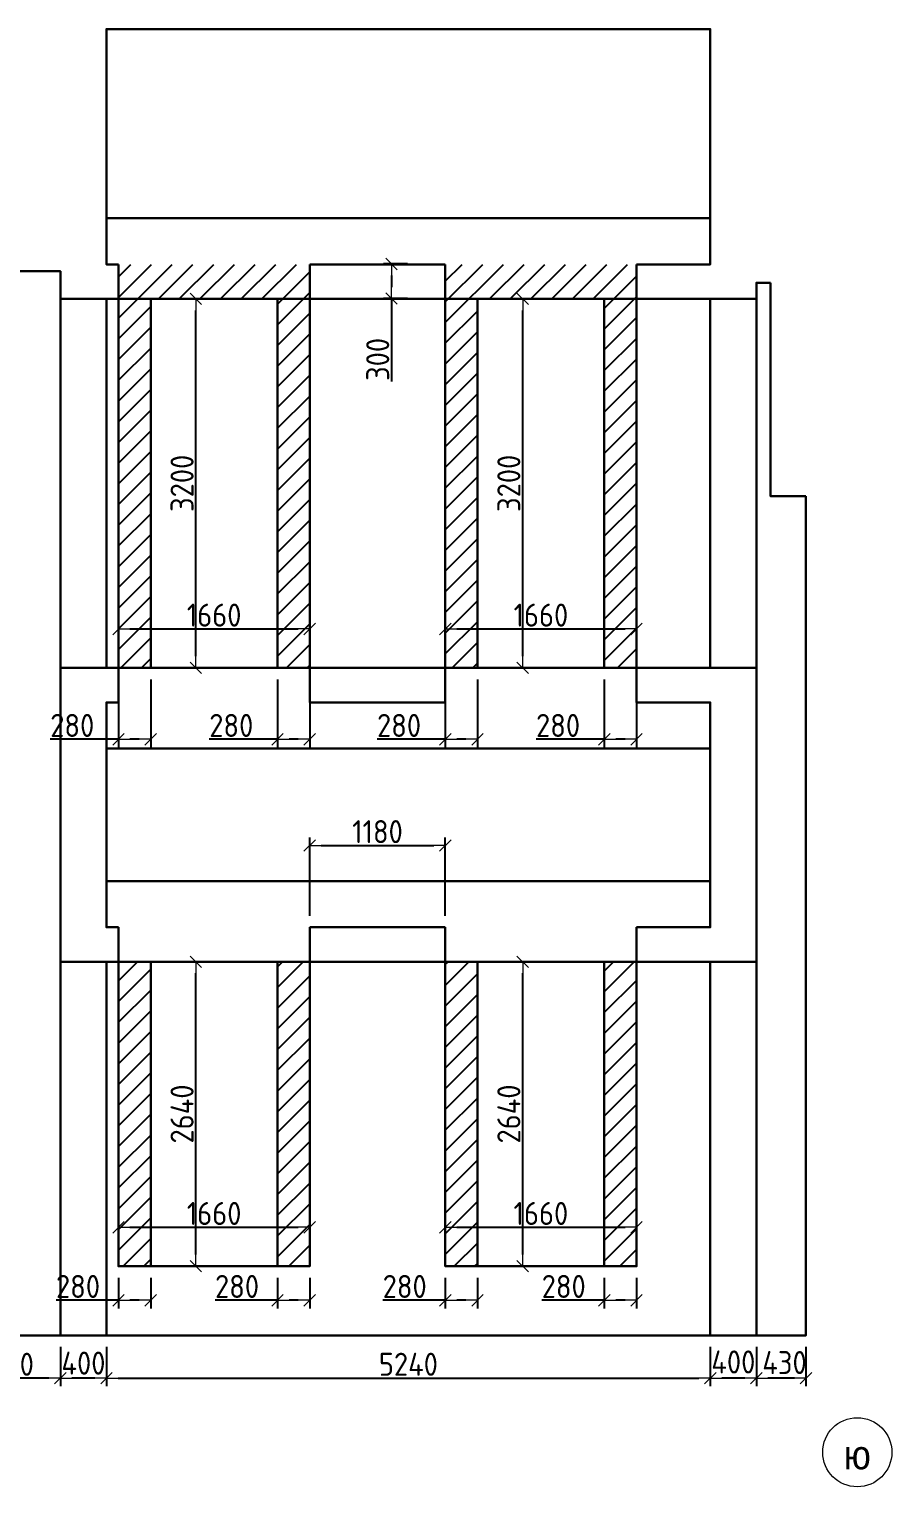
# Model space of a CAD drawing. Header units: millimetres. Extents: x -213536 to 1564669, y -45299 to 942238.
# Drawn here: x 193640 to 201127, y -45299 to -32655 of the extents above; entities that cross this region are included whole.
import ezdxf

# ---------------------------------------------------------------- set-up
doc = ezdxf.new("R2010")
doc.units = ezdxf.units.MM
doc.linetypes.add('50_200_ШТРИХ_1Т_ш5_п1_п1_', pattern=[700, 500, -100, 0, -100])
doc.layers.add('$AUDIT_BAD_LAYER1', color=7, linetype='Continuous')
for name, color, linetype, lineweight in [('Оси-1', 7, 'Continuous', 20), ('Оси-2', 7, '50_200_ШТРИХ_1Т_ш5_п1_п1_', 9), ('Основные линии', 7, 'Continuous', 30), ('Размеры', 7, 'Continuous', 15)]:
    doc.layers.add(name, color=color, linetype=linetype, lineweight=lineweight)
doc.styles.add('Arial', font='arial.ttf', dxfattribs={"width": 0.9, "height": 500})
doc.styles.add('СПДС', font='isocpeur.ttf', dxfattribs={"width": 0.9})
doc.dimstyles.new('Размера А3', dxfattribs={"dimtxt": 200, "dimasz": 100, "dimexe": 70, "dimexo": 100, "dimgap": 20, "dimtad": 1, "dimdec": 0, "dimrnd": 10, "dimzin": 0, "dimdsep": 46, "dimtxsty": 'СПДС', "dimblk": 'ARROWHEAD_6', "dimcen": 1, "dimclrd": 256, "dimclre": 256, "dimclrt": 256, "dimazin": 0, "dimtfac": 1, "dimtdec": 0, "dimtmove": 2, "dimatfit": 3, "dimfxl": 1, "dimtolj": 1, "dimtzin": 0, "dimarcsym": 0})

# ---------------------------------------------------------------- blocks, each defined once
blk = doc.blocks.new('ARROWHEAD_6')
at = {"color": 0, "linetype": 'Continuous'}
for p, q in [((0, 0), (-1, 0)), ((-0.5, -0.5), (0.5, 0.5))]:
    blk.add_line(p, q, dxfattribs=at)
blk = doc.blocks.new('*D5666')
at = {"layer": 'Defpoints', "color": 0, "lineweight": 50, "transparency": 16777216}
for p in [(197251, -43073), (198911, -43048), (198911, -43073)]:
    blk.add_point(p, dxfattribs=at)
at = {"layer": 'Размеры', "lineweight": -2, "transparency": 16777216}
for p, q in [((197251, -42973), (197251, -42978)), ((198911, -42973), (198911, -42978)), ((197351, -43048), (198811, -43048))]:
    blk.add_line(p, q, dxfattribs=at)
at = {"layer": 'Размеры', "lineweight": -2, "transparency": 16777216, "xscale": 100, "yscale": 100, "zscale": 100, "rotation": 180}
blk.add_blockref('ARROWHEAD_6', (197251, -43048), dxfattribs=at)
at = {"layer": 'Размеры', "lineweight": -2, "transparency": 16777216, "xscale": 100, "yscale": 100, "zscale": 100}
blk.add_blockref('ARROWHEAD_6', (198911, -43048), dxfattribs=at)
at = {"layer": 'Размеры', "lineweight": 15, "transparency": 16777216, "insert": (198081, -42928), "char_height": 200, "attachment_point": 5, "style": 'СПДС'}
blk.add_mtext('\\A1;1660', dxfattribs=at)
blk = doc.blocks.new('*D5667')
at = {"layer": 'Defpoints', "color": 0, "lineweight": 50, "transparency": 16777216}
for p in [(197724, -40745), (197923, -40745), (197724, -43385)]:
    blk.add_point(p, dxfattribs=at)
at = {"layer": 'Размеры', "lineweight": -2, "transparency": 16777216}
for p, q in [((197824, -40745), (197993, -40745)), ((197923, -43285), (197923, -40845)), ((197824, -43385), (197993, -43385))]:
    blk.add_line(p, q, dxfattribs=at)
at = {"layer": 'Размеры', "lineweight": -2, "transparency": 16777216, "xscale": 100, "yscale": 100, "zscale": 100}
for p, rotation in [((197923, -40745), 90), ((197923, -43385), 270)]:
    blk.add_blockref('ARROWHEAD_6', p, dxfattribs=dict(at, rotation=rotation))
at = {"layer": 'Размеры', "lineweight": 15, "transparency": 16777216, "insert": (197803, -42065), "char_height": 200, "attachment_point": 5, "rotation": 90, "style": 'СПДС'}
blk.add_mtext('\\A1;2640', dxfattribs=at)
blk = doc.blocks.new('*D5673')
at = {"layer": 'Defpoints', "color": 0, "lineweight": 50, "transparency": 16777216}
for p in [(194889, -34995), (195087, -34995), (194889, -38195)]:
    blk.add_point(p, dxfattribs=at)
at = {"layer": 'Размеры', "lineweight": -2, "transparency": 16777216}
for p, q in [((194989, -34995), (195157, -34995)), ((195087, -38095), (195087, -35095)), ((194989, -38195), (195157, -38195))]:
    blk.add_line(p, q, dxfattribs=at)
at = {"layer": 'Размеры', "lineweight": -2, "transparency": 16777216, "xscale": 100, "yscale": 100, "zscale": 100}
for p, rotation in [((195087, -34995), 90), ((195087, -38195), 270)]:
    blk.add_blockref('ARROWHEAD_6', p, dxfattribs=dict(at, rotation=rotation))
at = {"layer": 'Размеры', "lineweight": 15, "transparency": 16777216, "insert": (194967, -36595), "char_height": 200, "attachment_point": 5, "rotation": 90, "style": 'СПДС'}
blk.add_mtext('\\A1;3200', dxfattribs=at)
blk = doc.blocks.new('*D5674')
at = {"layer": 'Defpoints', "color": 0, "lineweight": 50, "transparency": 16777216}
for p in [(197251, -37883), (198911, -37858), (198911, -37883)]:
    blk.add_point(p, dxfattribs=at)
at = {"layer": 'Размеры', "lineweight": -2, "transparency": 16777216}
for p, q in [((197251, -37783), (197251, -37788)), ((198911, -37783), (198911, -37788)), ((197351, -37858), (198811, -37858))]:
    blk.add_line(p, q, dxfattribs=at)
at = {"layer": 'Размеры', "lineweight": -2, "transparency": 16777216, "xscale": 100, "yscale": 100, "zscale": 100, "rotation": 180}
blk.add_blockref('ARROWHEAD_6', (197251, -37858), dxfattribs=at)
at = {"layer": 'Размеры', "lineweight": -2, "transparency": 16777216, "xscale": 100, "yscale": 100, "zscale": 100}
blk.add_blockref('ARROWHEAD_6', (198911, -37858), dxfattribs=at)
at = {"layer": 'Размеры', "lineweight": 15, "transparency": 16777216, "insert": (198081, -37738), "char_height": 200, "attachment_point": 5, "style": 'СПДС'}
blk.add_mtext('\\A1;1660', dxfattribs=at)
blk = doc.blocks.new('*D5675')
at = {"layer": 'Defpoints', "color": 0, "lineweight": 50, "transparency": 16777216}
for p in [(197724, -34995), (197923, -34995), (197724, -38195)]:
    blk.add_point(p, dxfattribs=at)
at = {"layer": 'Размеры', "lineweight": -2, "transparency": 16777216}
for p, q in [((197824, -34995), (197993, -34995)), ((197923, -38095), (197923, -35095)), ((197824, -38195), (197993, -38195))]:
    blk.add_line(p, q, dxfattribs=at)
at = {"layer": 'Размеры', "lineweight": -2, "transparency": 16777216, "xscale": 100, "yscale": 100, "zscale": 100}
for p, rotation in [((197923, -34995), 90), ((197923, -38195), 270)]:
    blk.add_blockref('ARROWHEAD_6', p, dxfattribs=dict(at, rotation=rotation))
at = {"layer": 'Размеры', "lineweight": 15, "transparency": 16777216, "insert": (197803, -36595), "char_height": 200, "attachment_point": 5, "rotation": 90, "style": 'СПДС'}
blk.add_mtext('\\A1;3200', dxfattribs=at)
blk = doc.blocks.new('*D5676')
at = {"layer": 'Defpoints', "color": 0, "lineweight": 50, "transparency": 16777216}
for p in [(197251, -43073), (198911, -43048), (198911, -43073)]:
    blk.add_point(p, dxfattribs=at)
at = {"layer": 'Размеры', "lineweight": -2, "transparency": 16777216}
for p, q in [((197251, -42973), (197251, -42978)), ((198911, -42973), (198911, -42978)), ((197351, -43048), (198811, -43048))]:
    blk.add_line(p, q, dxfattribs=at)
at = {"layer": 'Размеры', "lineweight": -2, "transparency": 16777216, "xscale": 100, "yscale": 100, "zscale": 100, "rotation": 180}
blk.add_blockref('ARROWHEAD_6', (197251, -43048), dxfattribs=at)
at = {"layer": 'Размеры', "lineweight": -2, "transparency": 16777216, "xscale": 100, "yscale": 100, "zscale": 100}
blk.add_blockref('ARROWHEAD_6', (198911, -43048), dxfattribs=at)
at = {"layer": 'Размеры', "lineweight": 15, "transparency": 16777216, "insert": (198081, -42928), "char_height": 200, "attachment_point": 5, "style": 'СПДС'}
blk.add_mtext('\\A1;1660', dxfattribs=at)
blk = doc.blocks.new('*D5677')
at = {"layer": 'Defpoints', "color": 0, "lineweight": 50, "transparency": 16777216}
for p in [(197724, -40745), (197923, -40745), (197724, -43385)]:
    blk.add_point(p, dxfattribs=at)
at = {"layer": 'Размеры', "lineweight": -2, "transparency": 16777216}
for p, q in [((197824, -40745), (197993, -40745)), ((197923, -43285), (197923, -40845)), ((197824, -43385), (197993, -43385))]:
    blk.add_line(p, q, dxfattribs=at)
at = {"layer": 'Размеры', "lineweight": -2, "transparency": 16777216, "xscale": 100, "yscale": 100, "zscale": 100}
for p, rotation in [((197923, -40745), 90), ((197923, -43385), 270)]:
    blk.add_blockref('ARROWHEAD_6', p, dxfattribs=dict(at, rotation=rotation))
at = {"layer": 'Размеры', "lineweight": 15, "transparency": 16777216, "insert": (197803, -42065), "char_height": 200, "attachment_point": 5, "rotation": 90, "style": 'СПДС'}
blk.add_mtext('\\A1;2640', dxfattribs=at)
blk = doc.blocks.new('*D5678')
at = {"layer": 'Defpoints', "color": 0, "lineweight": 50, "transparency": 16777216}
for p in [(194415, -43073), (196075, -43048), (196075, -43073)]:
    blk.add_point(p, dxfattribs=at)
at = {"layer": 'Размеры', "lineweight": -2, "transparency": 16777216}
for p, q in [((194415, -42973), (194415, -42978)), ((196075, -42973), (196075, -42978)), ((194515, -43048), (195975, -43048))]:
    blk.add_line(p, q, dxfattribs=at)
at = {"layer": 'Размеры', "lineweight": -2, "transparency": 16777216, "xscale": 100, "yscale": 100, "zscale": 100, "rotation": 180}
blk.add_blockref('ARROWHEAD_6', (194415, -43048), dxfattribs=at)
at = {"layer": 'Размеры', "lineweight": -2, "transparency": 16777216, "xscale": 100, "yscale": 100, "zscale": 100}
blk.add_blockref('ARROWHEAD_6', (196075, -43048), dxfattribs=at)
at = {"layer": 'Размеры', "lineweight": 15, "transparency": 16777216, "insert": (195245, -42928), "char_height": 200, "attachment_point": 5, "style": 'СПДС'}
blk.add_mtext('\\A1;1660', dxfattribs=at)
blk = doc.blocks.new('*D5679')
at = {"layer": 'Defpoints', "color": 0, "lineweight": 50, "transparency": 16777216}
for p in [(194889, -40745), (195087, -40745), (194889, -43385)]:
    blk.add_point(p, dxfattribs=at)
at = {"layer": 'Размеры', "lineweight": -2, "transparency": 16777216}
for p, q in [((194989, -40745), (195157, -40745)), ((195087, -43285), (195087, -40845)), ((194989, -43385), (195157, -43385))]:
    blk.add_line(p, q, dxfattribs=at)
at = {"layer": 'Размеры', "lineweight": -2, "transparency": 16777216, "xscale": 100, "yscale": 100, "zscale": 100}
for p, rotation in [((195087, -40745), 90), ((195087, -43385), 270)]:
    blk.add_blockref('ARROWHEAD_6', p, dxfattribs=dict(at, rotation=rotation))
at = {"layer": 'Размеры', "lineweight": 15, "transparency": 16777216, "insert": (194967, -42065), "char_height": 200, "attachment_point": 5, "rotation": 90, "style": 'СПДС'}
blk.add_mtext('\\A1;2640', dxfattribs=at)
blk = doc.blocks.new('*D5680')
at = {"layer": 'Defpoints', "color": 0, "lineweight": 50, "transparency": 16777216}
for p in [(194415, -43073), (196075, -43048), (196075, -43073)]:
    blk.add_point(p, dxfattribs=at)
at = {"layer": 'Размеры', "lineweight": -2, "transparency": 16777216}
for p, q in [((194415, -42973), (194415, -42978)), ((196075, -42973), (196075, -42978)), ((194515, -43048), (195975, -43048))]:
    blk.add_line(p, q, dxfattribs=at)
at = {"layer": 'Размеры', "lineweight": -2, "transparency": 16777216, "xscale": 100, "yscale": 100, "zscale": 100, "rotation": 180}
blk.add_blockref('ARROWHEAD_6', (194415, -43048), dxfattribs=at)
at = {"layer": 'Размеры', "lineweight": -2, "transparency": 16777216, "xscale": 100, "yscale": 100, "zscale": 100}
blk.add_blockref('ARROWHEAD_6', (196075, -43048), dxfattribs=at)
at = {"layer": 'Размеры', "lineweight": 15, "transparency": 16777216, "insert": (195245, -42928), "char_height": 200, "attachment_point": 5, "style": 'СПДС'}
blk.add_mtext('\\A1;1660', dxfattribs=at)
blk = doc.blocks.new('*D5681')
at = {"layer": 'Defpoints', "color": 0, "lineweight": 50, "transparency": 16777216}
for p in [(194889, -40745), (195087, -40745), (194889, -43385)]:
    blk.add_point(p, dxfattribs=at)
at = {"layer": 'Размеры', "lineweight": -2, "transparency": 16777216}
for p, q in [((194989, -40745), (195157, -40745)), ((195087, -43285), (195087, -40845)), ((194989, -43385), (195157, -43385))]:
    blk.add_line(p, q, dxfattribs=at)
at = {"layer": 'Размеры', "lineweight": -2, "transparency": 16777216, "xscale": 100, "yscale": 100, "zscale": 100}
for p, rotation in [((195087, -40745), 90), ((195087, -43385), 270)]:
    blk.add_blockref('ARROWHEAD_6', p, dxfattribs=dict(at, rotation=rotation))
at = {"layer": 'Размеры', "lineweight": 15, "transparency": 16777216, "insert": (194967, -42065), "char_height": 200, "attachment_point": 5, "rotation": 90, "style": 'СПДС'}
blk.add_mtext('\\A1;2640', dxfattribs=at)
blk = doc.blocks.new('*D5706')
at = {"layer": 'Defpoints', "color": 0, "lineweight": 50, "transparency": 16777216}
for p in [(194415, -37883), (196075, -37858), (196075, -37883)]:
    blk.add_point(p, dxfattribs=at)
at = {"layer": 'Размеры', "lineweight": -2, "transparency": 16777216}
for p, q in [((194415, -37783), (194415, -37788)), ((196075, -37783), (196075, -37788)), ((194515, -37858), (195975, -37858))]:
    blk.add_line(p, q, dxfattribs=at)
at = {"layer": 'Размеры', "lineweight": -2, "transparency": 16777216, "xscale": 100, "yscale": 100, "zscale": 100, "rotation": 180}
blk.add_blockref('ARROWHEAD_6', (194415, -37858), dxfattribs=at)
at = {"layer": 'Размеры', "lineweight": -2, "transparency": 16777216, "xscale": 100, "yscale": 100, "zscale": 100}
blk.add_blockref('ARROWHEAD_6', (196075, -37858), dxfattribs=at)
at = {"layer": 'Размеры', "lineweight": 15, "transparency": 16777216, "insert": (195245, -37738), "char_height": 200, "attachment_point": 5, "style": 'СПДС'}
blk.add_mtext('\\A1;1660', dxfattribs=at)
blk = doc.blocks.new('Ось сетки - Круг_Ø6_00__ISO-2_5_0_9K_-17386508-АИ_План этажа Радиаторы_2')
at = {"layer": 'Оси-1'}
blk.add_circle((0, 0), 3, dxfattribs=at)
blk = doc.blocks.new('*D5802')
at = {"layer": 'Defpoints', "color": 0, "lineweight": 50, "transparency": 16777216}
for p in [(193061, -43985), (193911, -43985), (193061, -44356)]:
    blk.add_point(p, dxfattribs=at)
at = {"layer": 'Размеры', "lineweight": -2, "transparency": 16777216}
for p, q in [((193061, -44085), (193061, -44426)), ((193911, -44085), (193911, -44426)), ((193811, -44356), (193161, -44356))]:
    blk.add_line(p, q, dxfattribs=at)
at = {"layer": 'Размеры', "lineweight": -2, "transparency": 16777216, "xscale": 100, "yscale": 100, "zscale": 100, "rotation": 180}
blk.add_blockref('ARROWHEAD_6', (193061, -44356), dxfattribs=at)
at = {"layer": 'Размеры', "lineweight": -2, "transparency": 16777216, "xscale": 100, "yscale": 100, "zscale": 100}
blk.add_blockref('ARROWHEAD_6', (193911, -44356), dxfattribs=at)
at = {"layer": 'Размеры', "lineweight": 15, "transparency": 16777216, "insert": (193486, -44236), "char_height": 200, "attachment_point": 5, "style": 'СПДС'}
blk.add_mtext('\\A1;850', dxfattribs=at)
blk = doc.blocks.new('*D5803')
at = {"layer": 'Defpoints', "color": 0, "lineweight": 50, "transparency": 16777216}
for p in [(193911, -43985), (194311, -43985), (193911, -44356)]:
    blk.add_point(p, dxfattribs=at)
at = {"layer": 'Размеры', "lineweight": -2, "transparency": 16777216}
for p, q in [((193911, -44085), (193911, -44426)), ((194311, -44085), (194311, -44426)), ((194211, -44356), (194011, -44356))]:
    blk.add_line(p, q, dxfattribs=at)
at = {"layer": 'Размеры', "lineweight": -2, "transparency": 16777216, "xscale": 100, "yscale": 100, "zscale": 100, "rotation": 180}
blk.add_blockref('ARROWHEAD_6', (193911, -44356), dxfattribs=at)
at = {"layer": 'Размеры', "lineweight": -2, "transparency": 16777216, "xscale": 100, "yscale": 100, "zscale": 100}
blk.add_blockref('ARROWHEAD_6', (194311, -44356), dxfattribs=at)
at = {"layer": 'Размеры', "lineweight": 15, "transparency": 16777216, "insert": (194111, -44226), "char_height": 200, "attachment_point": 5, "style": 'СПДС'}
blk.add_mtext('\\A1;400', dxfattribs=at)
blk = doc.blocks.new('*D5804')
at = {"layer": 'Defpoints', "color": 0, "lineweight": 50, "transparency": 16777216}
for p in [(194311, -43985), (199551, -43985), (199551, -44356)]:
    blk.add_point(p, dxfattribs=at)
at = {"layer": 'Размеры', "lineweight": -2, "transparency": 16777216}
for p, q in [((194311, -44085), (194311, -44426)), ((199551, -44085), (199551, -44426)), ((194411, -44356), (199451, -44356))]:
    blk.add_line(p, q, dxfattribs=at)
at = {"layer": 'Размеры', "lineweight": -2, "transparency": 16777216, "xscale": 100, "yscale": 100, "zscale": 100, "rotation": 180}
blk.add_blockref('ARROWHEAD_6', (194311, -44356), dxfattribs=at)
at = {"layer": 'Размеры', "lineweight": -2, "transparency": 16777216, "xscale": 100, "yscale": 100, "zscale": 100}
blk.add_blockref('ARROWHEAD_6', (199551, -44356), dxfattribs=at)
at = {"layer": 'Размеры', "lineweight": 15, "transparency": 16777216, "insert": (196931, -44236), "char_height": 200, "attachment_point": 5, "style": 'СПДС'}
blk.add_mtext('\\A1;5240', dxfattribs=at)
blk = doc.blocks.new('*D5805')
at = {"layer": 'Defpoints', "color": 0, "lineweight": 50, "transparency": 16777216}
for p in [(199551, -43985), (199951, -43985), (199551, -44356)]:
    blk.add_point(p, dxfattribs=at)
at = {"layer": 'Размеры', "lineweight": -2, "transparency": 16777216}
for p, q in [((199551, -44085), (199551, -44426)), ((199951, -44085), (199951, -44426)), ((199851, -44356), (199651, -44356))]:
    blk.add_line(p, q, dxfattribs=at)
at = {"layer": 'Размеры', "lineweight": -2, "transparency": 16777216, "xscale": 100, "yscale": 100, "zscale": 100, "rotation": 180}
blk.add_blockref('ARROWHEAD_6', (199551, -44356), dxfattribs=at)
at = {"layer": 'Размеры', "lineweight": -2, "transparency": 16777216, "xscale": 100, "yscale": 100, "zscale": 100}
blk.add_blockref('ARROWHEAD_6', (199951, -44356), dxfattribs=at)
at = {"layer": 'Размеры', "lineweight": 15, "transparency": 16777216, "insert": (199751, -44216), "char_height": 200, "attachment_point": 5, "style": 'СПДС'}
blk.add_mtext('\\A1;400', dxfattribs=at)
blk = doc.blocks.new('*D5806')
at = {"layer": 'Defpoints', "color": 0, "lineweight": 50, "transparency": 16777216}
for p in [(199951, -43985), (200381, -43985), (199951, -44356)]:
    blk.add_point(p, dxfattribs=at)
at = {"layer": 'Размеры', "lineweight": -2, "transparency": 16777216}
for p, q in [((199951, -44085), (199951, -44426)), ((200381, -44085), (200381, -44426)), ((200281, -44356), (200051, -44356))]:
    blk.add_line(p, q, dxfattribs=at)
at = {"layer": 'Размеры', "lineweight": -2, "transparency": 16777216, "xscale": 100, "yscale": 100, "zscale": 100, "rotation": 180}
blk.add_blockref('ARROWHEAD_6', (199951, -44356), dxfattribs=at)
at = {"layer": 'Размеры', "lineweight": -2, "transparency": 16777216, "xscale": 100, "yscale": 100, "zscale": 100}
blk.add_blockref('ARROWHEAD_6', (200381, -44356), dxfattribs=at)
at = {"layer": 'Размеры', "lineweight": 15, "transparency": 16777216, "insert": (200195, -44221), "char_height": 200, "attachment_point": 5, "style": 'СПДС'}
blk.add_mtext('\\A1;430', dxfattribs=at)
blk = doc.blocks.new('*D5815')
at = {"layer": 'Defpoints', "color": 0, "lineweight": 50, "transparency": 16777216}
for p in [(197251, -39736), (196075, -40445), (197251, -40445)]:
    blk.add_point(p, dxfattribs=at)
at = {"layer": 'Размеры', "lineweight": -2, "transparency": 16777216}
for p, q in [((196075, -40345), (196075, -39666)), ((197251, -40345), (197251, -39666)), ((196175, -39736), (197151, -39736))]:
    blk.add_line(p, q, dxfattribs=at)
at = {"layer": 'Размеры', "lineweight": -2, "transparency": 16777216, "xscale": 100, "yscale": 100, "zscale": 100, "rotation": 180}
blk.add_blockref('ARROWHEAD_6', (196075, -39736), dxfattribs=at)
at = {"layer": 'Размеры', "lineweight": -2, "transparency": 16777216, "xscale": 100, "yscale": 100, "zscale": 100}
blk.add_blockref('ARROWHEAD_6', (197251, -39736), dxfattribs=at)
at = {"layer": 'Размеры', "lineweight": 15, "transparency": 16777216, "insert": (196663, -39616), "char_height": 200, "attachment_point": 5, "style": 'СПДС'}
blk.add_mtext('\\A1;1180', dxfattribs=at)
blk = doc.blocks.new('*D5727')
at = {"layer": 'Defpoints', "color": 0, "lineweight": 50, "transparency": 16777216}
for p in [(194415, -38195), (194695, -38195), (194695, -38815)]:
    blk.add_point(p, dxfattribs=at)
at = {"layer": 'Размеры', "lineweight": -2, "transparency": 16777216}
for p, q in [((194415, -38295), (194415, -38885)), ((194695, -38295), (194695, -38885)), ((194415, -38815), (193823, -38815)), ((194595, -38815), (194515, -38815))]:
    blk.add_line(p, q, dxfattribs=at)
at = {"layer": 'Размеры', "lineweight": -2, "transparency": 16777216, "xscale": 100, "yscale": 100, "zscale": 100, "rotation": 180}
blk.add_blockref('ARROWHEAD_6', (194415, -38815), dxfattribs=at)
at = {"layer": 'Размеры', "lineweight": -2, "transparency": 16777216, "xscale": 100, "yscale": 100, "zscale": 100}
blk.add_blockref('ARROWHEAD_6', (194695, -38815), dxfattribs=at)
at = {"layer": 'Размеры', "transparency": 16777216, "insert": (194014, -38695), "char_height": 200, "attachment_point": 5, "style": 'СПДС'}
blk.add_mtext('\\A1;280', dxfattribs=at)
blk = doc.blocks.new('*D5728')
at = {"layer": 'Defpoints', "color": 0, "lineweight": 50, "transparency": 16777216}
for p in [(195795, -38195), (196075, -38195), (196075, -38815)]:
    blk.add_point(p, dxfattribs=at)
at = {"layer": 'Размеры', "lineweight": -2, "transparency": 16777216}
for p, q in [((195795, -38295), (195795, -38885)), ((196075, -38295), (196075, -38885)), ((195795, -38815), (195203, -38815)), ((195975, -38815), (195895, -38815))]:
    blk.add_line(p, q, dxfattribs=at)
at = {"layer": 'Размеры', "lineweight": -2, "transparency": 16777216, "xscale": 100, "yscale": 100, "zscale": 100, "rotation": 180}
blk.add_blockref('ARROWHEAD_6', (195795, -38815), dxfattribs=at)
at = {"layer": 'Размеры', "lineweight": -2, "transparency": 16777216, "xscale": 100, "yscale": 100, "zscale": 100}
blk.add_blockref('ARROWHEAD_6', (196075, -38815), dxfattribs=at)
at = {"layer": 'Размеры', "transparency": 16777216, "insert": (195394, -38695), "char_height": 200, "attachment_point": 5, "style": 'СПДС'}
blk.add_mtext('\\A1;280', dxfattribs=at)
blk = doc.blocks.new('*D5729')
at = {"layer": 'Defpoints', "color": 0, "lineweight": 50, "transparency": 16777216}
for p in [(197251, -38195), (197531, -38195), (197531, -38815)]:
    blk.add_point(p, dxfattribs=at)
at = {"layer": 'Размеры', "lineweight": -2, "transparency": 16777216}
for p, q in [((197251, -38295), (197251, -38885)), ((197531, -38295), (197531, -38885)), ((197251, -38815), (196659, -38815)), ((197431, -38815), (197351, -38815))]:
    blk.add_line(p, q, dxfattribs=at)
at = {"layer": 'Размеры', "lineweight": -2, "transparency": 16777216, "xscale": 100, "yscale": 100, "zscale": 100, "rotation": 180}
blk.add_blockref('ARROWHEAD_6', (197251, -38815), dxfattribs=at)
at = {"layer": 'Размеры', "lineweight": -2, "transparency": 16777216, "xscale": 100, "yscale": 100, "zscale": 100}
blk.add_blockref('ARROWHEAD_6', (197531, -38815), dxfattribs=at)
at = {"layer": 'Размеры', "transparency": 16777216, "insert": (196850, -38695), "char_height": 200, "attachment_point": 5, "style": 'СПДС'}
blk.add_mtext('\\A1;280', dxfattribs=at)
blk = doc.blocks.new('*D5730')
at = {"layer": 'Defpoints', "color": 0, "lineweight": 50, "transparency": 16777216}
for p in [(198631, -38195), (198911, -38195), (198911, -38815)]:
    blk.add_point(p, dxfattribs=at)
at = {"layer": 'Размеры', "lineweight": -2, "transparency": 16777216}
for p, q in [((198631, -38295), (198631, -38885)), ((198911, -38295), (198911, -38885)), ((198631, -38815), (198039, -38815)), ((198811, -38815), (198731, -38815))]:
    blk.add_line(p, q, dxfattribs=at)
at = {"layer": 'Размеры', "lineweight": -2, "transparency": 16777216, "xscale": 100, "yscale": 100, "zscale": 100, "rotation": 180}
blk.add_blockref('ARROWHEAD_6', (198631, -38815), dxfattribs=at)
at = {"layer": 'Размеры', "lineweight": -2, "transparency": 16777216, "xscale": 100, "yscale": 100, "zscale": 100}
blk.add_blockref('ARROWHEAD_6', (198911, -38815), dxfattribs=at)
at = {"layer": 'Размеры', "transparency": 16777216, "insert": (198230, -38695), "char_height": 200, "attachment_point": 5, "style": 'СПДС'}
blk.add_mtext('\\A1;280', dxfattribs=at)
blk = doc.blocks.new('*D5743')
at = {"layer": 'Defpoints', "color": 0, "lineweight": 50, "transparency": 16777216}
for p in [(194415, -43385), (194695, -43385), (194695, -43681)]:
    blk.add_point(p, dxfattribs=at)
at = {"layer": 'Размеры', "lineweight": -2, "transparency": 16777216}
for p, q in [((194415, -43485), (194415, -43751)), ((194695, -43485), (194695, -43751)), ((194415, -43681), (193873, -43681)), ((194595, -43681), (194515, -43681))]:
    blk.add_line(p, q, dxfattribs=at)
at = {"layer": 'Размеры', "lineweight": -2, "transparency": 16777216, "xscale": 100, "yscale": 100, "zscale": 100, "rotation": 180}
blk.add_blockref('ARROWHEAD_6', (194415, -43681), dxfattribs=at)
at = {"layer": 'Размеры', "lineweight": -2, "transparency": 16777216, "xscale": 100, "yscale": 100, "zscale": 100}
blk.add_blockref('ARROWHEAD_6', (194695, -43681), dxfattribs=at)
at = {"layer": 'Размеры', "transparency": 16777216, "insert": (194064, -43561), "char_height": 200, "attachment_point": 5, "style": 'СПДС'}
blk.add_mtext('\\A1;280', dxfattribs=at)
blk = doc.blocks.new('*D5744')
at = {"layer": 'Defpoints', "color": 0, "lineweight": 50, "transparency": 16777216}
for p in [(195795, -43385), (196075, -43385), (196075, -43681)]:
    blk.add_point(p, dxfattribs=at)
at = {"layer": 'Размеры', "lineweight": -2, "transparency": 16777216}
for p, q in [((195795, -43485), (195795, -43751)), ((196075, -43485), (196075, -43751)), ((195795, -43681), (195253, -43681)), ((195975, -43681), (195895, -43681))]:
    blk.add_line(p, q, dxfattribs=at)
at = {"layer": 'Размеры', "lineweight": -2, "transparency": 16777216, "xscale": 100, "yscale": 100, "zscale": 100, "rotation": 180}
blk.add_blockref('ARROWHEAD_6', (195795, -43681), dxfattribs=at)
at = {"layer": 'Размеры', "lineweight": -2, "transparency": 16777216, "xscale": 100, "yscale": 100, "zscale": 100}
blk.add_blockref('ARROWHEAD_6', (196075, -43681), dxfattribs=at)
at = {"layer": 'Размеры', "transparency": 16777216, "insert": (195444, -43561), "char_height": 200, "attachment_point": 5, "style": 'СПДС'}
blk.add_mtext('\\A1;280', dxfattribs=at)
blk = doc.blocks.new('*D5745')
at = {"layer": 'Defpoints', "color": 0, "lineweight": 50, "transparency": 16777216}
for p in [(197251, -43385), (197531, -43385), (197531, -43681)]:
    blk.add_point(p, dxfattribs=at)
at = {"layer": 'Размеры', "lineweight": -2, "transparency": 16777216}
for p, q in [((197251, -43485), (197251, -43751)), ((197531, -43485), (197531, -43751)), ((197251, -43681), (196708, -43681)), ((197431, -43681), (197351, -43681))]:
    blk.add_line(p, q, dxfattribs=at)
at = {"layer": 'Размеры', "lineweight": -2, "transparency": 16777216, "xscale": 100, "yscale": 100, "zscale": 100, "rotation": 180}
blk.add_blockref('ARROWHEAD_6', (197251, -43681), dxfattribs=at)
at = {"layer": 'Размеры', "lineweight": -2, "transparency": 16777216, "xscale": 100, "yscale": 100, "zscale": 100}
blk.add_blockref('ARROWHEAD_6', (197531, -43681), dxfattribs=at)
at = {"layer": 'Размеры', "transparency": 16777216, "insert": (196899, -43561), "char_height": 200, "attachment_point": 5, "style": 'СПДС'}
blk.add_mtext('\\A1;280', dxfattribs=at)
blk = doc.blocks.new('*D5746')
at = {"layer": 'Defpoints', "color": 0, "lineweight": 50, "transparency": 16777216}
for p in [(198631, -43385), (198911, -43385), (198911, -43681)]:
    blk.add_point(p, dxfattribs=at)
at = {"layer": 'Размеры', "lineweight": -2, "transparency": 16777216}
for p, q in [((198631, -43485), (198631, -43751)), ((198911, -43485), (198911, -43751)), ((198631, -43681), (198088, -43681)), ((198811, -43681), (198731, -43681))]:
    blk.add_line(p, q, dxfattribs=at)
at = {"layer": 'Размеры', "lineweight": -2, "transparency": 16777216, "xscale": 100, "yscale": 100, "zscale": 100, "rotation": 180}
blk.add_blockref('ARROWHEAD_6', (198631, -43681), dxfattribs=at)
at = {"layer": 'Размеры', "lineweight": -2, "transparency": 16777216, "xscale": 100, "yscale": 100, "zscale": 100}
blk.add_blockref('ARROWHEAD_6', (198911, -43681), dxfattribs=at)
at = {"layer": 'Размеры', "transparency": 16777216, "insert": (198279, -43561), "char_height": 200, "attachment_point": 5, "style": 'СПДС'}
blk.add_mtext('\\A1;280', dxfattribs=at)
blk = doc.blocks.new('*D5747')
at = {"layer": 'Defpoints', "color": 0, "lineweight": 50, "transparency": 16777216}
for p in [(196785, -34692), (197023, -34692), (197023, -34992)]:
    blk.add_point(p, dxfattribs=at)
at = {"layer": 'Размеры', "lineweight": -2, "transparency": 16777216}
for p, q in [((196923, -34692), (196715, -34692)), ((196785, -34792), (196785, -34892)), ((196923, -34992), (196715, -34992)), ((196785, -34992), (196785, -35711))]:
    blk.add_line(p, q, dxfattribs=at)
at = {"layer": 'Размеры', "lineweight": -2, "transparency": 16777216, "xscale": 100, "yscale": 100, "zscale": 100}
for p, rotation in [((196785, -34692), 90), ((196785, -34992), 270)]:
    blk.add_blockref('ARROWHEAD_6', p, dxfattribs=dict(at, rotation=rotation))
at = {"layer": 'Размеры', "transparency": 16777216, "insert": (196665, -35520), "char_height": 200, "attachment_point": 5, "rotation": 90, "style": 'СПДС'}
blk.add_mtext('\\A1;300', dxfattribs=at)

msp = doc.modelspace()

# ---------------------------------------------------------------- hatches: boundary and pattern name
at = {"layer": '$AUDIT_BAD_LAYER1', "transparency": 33554559}
h = msp.add_hatch(dxfattribs=at)
h.set_pattern_fill('ANSI31', color=5, scale=40.0073)
h.paths.add_polyline_path([(168014.7, -34995.3), (167734.7, -34995.3), (167734.7, -38195.3), (168014.7, -38195.3)])
h.paths.add_polyline_path([(169394.7, -34695.3), (167734.7, -34695.3), (167734.7, -34995.3), (169394.7, -34995.3)])
h.paths.add_polyline_path([(169394.7, -34995.3), (169114.7, -34995.3), (169114.7, -38195.3), (169394.7, -38195.3)])
h.paths.add_polyline_path([(170605.7, -34995.3), (170325.7, -34995.3), (170325.7, -38195.3), (170605.7, -38195.3)])
h.paths.add_polyline_path([(171985.7, -34695.3), (170325.7, -34695.3), (170325.7, -34995.3), (170605.7, -34995.3), (171985.7, -34995.3)])
h.paths.add_polyline_path([(171985.7, -34995.3), (171705.7, -34995.3), (171705.7, -38195.3), (171985.7, -38195.3)])
h.paths.add_polyline_path([(174660.7, -34995.3), (174380.7, -34995.3), (174380.7, -38195.3), (174660.7, -38195.3)])
h.paths.add_polyline_path([(176040.7, -34695.3), (174380.7, -34695.3), (174380.7, -34995.3), (176040.7, -34995.3)])
h.paths.add_polyline_path([(176040.7, -34995.3), (175760.7, -34995.3), (175760.7, -38195.3), (176040.7, -38195.3)])
h.paths.add_polyline_path([(177350.7, -34995.3), (177070.7, -34995.3), (177070.7, -38195.3), (177350.7, -38195.3)])
h.paths.add_polyline_path([(178730.7, -34695.3), (177070.7, -34695.3), (177070.7, -34995.3), (178730.7, -34995.3)])
h.paths.add_polyline_path([(178730.7, -34995.3), (178450.7, -34995.3), (178450.7, -38195.3), (178730.7, -38195.3)])
h.paths.add_polyline_path([(181340.7, -34995.3), (181060.7, -34995.3), (181060.7, -38195.3), (181340.7, -38195.3)])
h.paths.add_polyline_path([(182720.7, -34695.3), (181060.7, -34695.3), (181060.7, -34995.3), (182720.7, -34995.3)])
h.paths.add_polyline_path([(182720.7, -34995.3), (182440.7, -34995.3), (182440.7, -38195.3), (182720.7, -38195.3)])
h.paths.add_polyline_path([(184030.7, -34995.3), (183750.7, -34995.3), (183750.7, -38195.3), (184030.7, -38195.3)])
h.paths.add_polyline_path([(185410.7, -34695.3), (183750.7, -34695.3), (183750.7, -34995.3), (185410.7, -34995.3)])
h.paths.add_polyline_path([(185410.7, -34995.3), (185130.7, -34995.3), (185130.7, -38195.3), (185410.7, -38195.3)])
h.paths.add_polyline_path([(188010.7, -34995.3), (187730.7, -34995.3), (187730.7, -38195.3), (188010.7, -38195.3)])
h.paths.add_polyline_path([(189390.7, -34695.3), (187730.7, -34695.3), (187730.7, -34995.3), (189390.7, -34995.3)])
h.paths.add_polyline_path([(189390.7, -34995.3), (189110.7, -34995.3), (189110.7, -38195.3), (189390.7, -38195.3)])
h.paths.add_polyline_path([(190720.7, -34995.3), (190440.7, -34995.3), (190440.7, -38195.3), (190720.7, -38195.3)])
h.paths.add_polyline_path([(192100.7, -34695.3), (190440.7, -34695.3), (190440.7, -34995.3), (190720.7, -34995.3), (192100.7, -34995.3)])
h.paths.add_polyline_path([(192100.7, -34995.3), (191820.7, -34995.3), (191820.7, -38195.3), (192100.7, -38195.3)])
h.paths.add_polyline_path([(194695.1, -34995.3), (194415.1, -34995.3), (194415.1, -38195.3), (194695.1, -38195.3)])
h.paths.add_polyline_path([(196075.1, -34695.3), (194415.1, -34695.3), (194415.1, -34995.3), (196075.1, -34995.3)])
h.paths.add_polyline_path([(196075.1, -34995.3), (195795.1, -34995.3), (195795.1, -38195.3), (196075.1, -38195.3)])
h.paths.add_polyline_path([(197530.7, -34995.3), (197250.7, -34995.3), (197250.7, -38195.3), (197530.7, -38195.3)])
h.paths.add_polyline_path([(198910.7, -34695.3), (197250.7, -34695.3), (197250.7, -34995.3), (198910.7, -34995.3)])
h.paths.add_polyline_path([(198910.7, -34995.3), (198630.7, -34995.3), (198630.7, -38195.3), (198910.7, -38195.3)])
h.paths.add_polyline_path([(168014.7, -40745.3), (167734.7, -40745.3), (167734.7, -43385.3), (168014.7, -43385.3)])
h.paths.add_polyline_path([(169394.7, -40745.3), (169114.7, -40745.3), (169114.7, -43385.3), (169394.7, -43385.3)])
h.paths.add_polyline_path([(170605.7, -40745.3), (170325.7, -40745.3), (170325.7, -43385.3), (170605.7, -43385.3)])
h.paths.add_polyline_path([(171985.7, -40745.3), (171705.7, -40745.3), (171705.7, -43385.3), (171985.7, -43385.3)])
h.paths.add_polyline_path([(174660.7, -40745.3), (174380.7, -40745.3), (174380.7, -43385.3), (174660.7, -43385.3)])
h.paths.add_polyline_path([(176040.7, -40745.3), (175760.7, -40745.3), (175760.7, -43385.3), (176040.7, -43385.3)])
h.paths.add_polyline_path([(181340.7, -40745.3), (181060.7, -40745.3), (181060.7, -43385.3), (181340.7, -43385.3)])
h.paths.add_polyline_path([(182720.7, -40745.3), (182440.7, -40745.3), (182440.7, -43385.3), (182720.7, -43385.3)])
h.paths.add_polyline_path([(184030.7, -40745.3), (183750.7, -40745.3), (183750.7, -43385.3), (184030.7, -43385.3)])
h.paths.add_polyline_path([(185410.7, -40745.3), (185130.7, -40745.3), (185130.7, -43385.3), (185410.7, -43385.3)])
h.paths.add_polyline_path([(189390.7, -40745.3), (189110.7, -40745.3), (189110.7, -43385.3), (189390.7, -43385.3)])
h.paths.add_polyline_path([(188010.7, -40745.3), (187730.7, -40745.3), (187730.7, -43385.3), (188010.7, -43385.3)])
h.paths.add_polyline_path([(190720.7, -40745.3), (190440.7, -40745.3), (190440.7, -43385.3), (190720.7, -43385.3)])
h.paths.add_polyline_path([(192100.7, -40745.3), (191820.7, -40745.3), (191820.7, -43385.3), (192100.7, -43385.3)])
h.paths.add_polyline_path([(194695.1, -40745.3), (194415.1, -40745.3), (194415.1, -43385.3), (194695.1, -43385.3)])
h.paths.add_polyline_path([(196075.1, -40745.3), (195795.1, -40745.3), (195795.1, -43385.3), (196075.1, -43385.3)])
h.paths.add_polyline_path([(197530.7, -40745.3), (197250.7, -40745.3), (197250.7, -43385.3), (197530.7, -43385.3)])
h.paths.add_polyline_path([(198910.7, -40745.3), (198630.7, -40745.3), (198630.7, -43385.3), (198910.7, -43385.3)])
h.paths.add_polyline_path([(177070.7, -40745.3), (177350.7, -40745.3), (177350.7, -43385.3), (177070.7, -43385.3)])
h.paths.add_polyline_path([(178450.7, -40745.3), (178730.7, -40745.3), (178730.7, -43385.3), (178450.7, -43385.3)])

# ---------------------------------------------------------------- linework, layer by layer
at = {"layer": 'Основные линии'}
for p, q in [((199950.7, -34855.3), (199950.7, -43985.3)), ((194415.1, -38195.3), (194415.1, -34995.3)), ((194415.1, -34995.3), (194415.1, -38195.3)), ((194695.1, -38195.3), (194695.1, -34995.3)), ((195795.1, -34995.3), (195795.1, -38195.3)), ((196075.1, -34995.3), (196075.1, -38195.3)), ((196075.1, -38195.3), (196075.1, -34995.3)), ((197250.7, -38195.3), (197250.7, -34995.3)), ((197250.7, -34995.3), (197250.7, -38195.3)), ((197530.7, -38195.3), (197530.7, -34995.3)), ((198630.7, -34995.3), (198630.7, -38195.3)), ((198910.7, -34995.3), (198910.7, -38195.3)), ((198910.7, -38195.3), (198910.7, -34995.3)), ((200380.7, -36705.3), (200380.7, -43985.3)), ((196075.1, -38195.3), (194415.1, -38195.3)), ((194415.1, -38195.3), (194715.1, -38195.3)), ((195775.1, -38195.3), (196075.1, -38195.3)), ((198910.7, -38195.3), (197250.7, -38195.3)), ((197250.7, -38195.3), (197550.7, -38195.3)), ((198610.7, -38195.3), (198910.7, -38195.3)), ((193910.7, -43985.3), (193060.7, -43985.3)), ((193910.7, -43985.3), (194310.7, -43985.3)), ((199550.7, -43985.3), (194310.7, -43985.3)), ((199950.7, -43985.3), (199550.7, -43985.3)), ((200380.7, -43985.3), (199950.7, -43985.3))]:
    msp.add_line(p, q, dxfattribs=at)
for points in [[(199550.7, -34295.3), (194310.7, -34295.3), (194310.7, -32655.3), (199550.7, -32655.3)], [(194310.7, -34995.3), (193910.7, -34995.3), (193910.7, -38195.3), (194310.7, -38195.3)], [(194310.7, -34995.3), (194415.1, -34995.3), (194415.1, -38195.3), (194310.7, -38195.3)], [(196075.1, -34995.3), (197250.7, -34995.3), (197250.7, -38195.3), (196075.1, -38195.3)], [(199550.7, -34995.3), (198910.7, -34995.3), (198910.7, -38195.3), (199550.7, -38195.3)], [(199550.7, -34995.3), (199950.7, -34995.3), (199950.7, -38195.3), (199550.7, -38195.3)], [(199550.7, -40045.3), (194310.7, -40045.3), (194310.7, -38895.3), (199550.7, -38895.3)], [(194310.7, -40745.3), (193910.7, -40745.3), (193910.7, -43985.3), (194310.7, -43985.3)], [(194310.7, -40745.3), (199550.7, -40745.3), (199550.7, -43985.3), (194310.7, -43985.3)], [(196075.1, -43385.3), (194415.1, -43385.3), (194415.1, -40745.3), (196075.1, -40745.3)], [(194415.1, -40745.3), (194695.1, -40745.3), (194695.1, -43385.3), (194415.1, -43385.3)], [(195795.1, -40745.3), (196075.1, -40745.3), (196075.1, -43385.3), (195795.1, -43385.3)], [(198910.7, -43385.3), (197250.7, -43385.3), (197250.7, -40745.3), (198910.7, -40745.3)], [(197250.7, -40745.3), (197530.7, -40745.3), (197530.7, -43385.3), (197250.7, -43385.3)], [(198630.7, -40745.3), (198910.7, -40745.3), (198910.7, -43385.3), (198630.7, -43385.3)], [(199950.7, -43985.3), (199550.7, -43985.3), (199550.7, -40745.3), (199950.7, -40745.3)]]:
    msp.add_lwpolyline(points, close=True, dxfattribs=at)
for points in [[(194415.1, -34695.3), (194310.7, -34695.3), (194310.7, -34295.3), (199550.7, -34295.3), (199550.7, -34695.3), (198910.7, -34695.3)], [(193060.7, -39595.3), (193060.7, -34755.3), (193910.7, -34755.3), (193910.7, -39595.3)], [(194415.1, -34695.3), (194415.1, -34995.3), (196075.1, -34995.3), (196075.1, -34695.3)], [(197250.7, -34695.3), (196075.1, -34695.3)], [(197250.7, -34695.3), (197250.7, -34995.3), (198910.7, -34995.3), (198910.7, -34695.3)], [(200380.7, -36705.3), (200380.7, -43985.3), (199950.7, -43985.3), (199950.7, -34855.3), (200072.9, -34855.3)], [(200072.9, -34855.3), (200072.9, -36705.3), (200380.7, -36705.3)], [(194415.1, -38495.3), (194415.1, -38195.3), (196075.1, -38195.3), (196075.1, -38495.3)], [(197250.7, -38495.3), (197250.7, -38195.3), (198910.7, -38195.3), (198910.7, -38495.3)], [(194415.1, -38495.3), (194310.7, -38495.3), (194310.7, -38895.3), (199550.7, -38895.3), (199550.7, -38495.3), (198910.7, -38495.3)], [(197250.7, -38495.3), (196075.1, -38495.3)], [(193910.7, -40745.3), (193910.7, -39595.3)], [(194415.1, -40445.3), (194310.7, -40445.3), (194310.7, -40045.3), (199550.7, -40045.3), (199550.7, -40445.3), (198910.7, -40445.3)], [(194415.1, -40445.3), (194415.1, -40745.3), (196075.1, -40745.3), (196075.1, -40445.3)], [(197250.7, -40445.3), (196075.1, -40445.3)], [(197250.7, -40445.3), (197250.7, -40745.3), (198910.7, -40745.3), (198910.7, -40445.3)]]:
    msp.add_lwpolyline(points, dxfattribs=at)

# ---------------------------------------------------------------- block references
at = {"layer": 'Оси-1', "xscale": 100, "yscale": 100, "zscale": 100, "rotation": 179.9999999999998}
msp.add_blockref('Ось сетки - Круг_Ø6_00__ISO-2_5_0_9K_-17386508-АИ_План этажа Радиаторы_2', (200826.8, -44999.1), dxfattribs=at)

# ---------------------------------------------------------------- texts
at = {"layer": 'Оси-2', "insert": (200826.5, -45023.6), "char_height": 250, "width": 428.4, "attachment_point": 5, "line_spacing_factor": 0.936439, "style": 'Arial'}
msp.add_mtext('\\pxqc,t4.572,9.144,13.716,18.288,22.86,27.432,32.004,36.576,41.148,45.72,50.292,54.864,59.436,64.008,68.58,73.152,77.724,82.296,86.868,91.44,96.012,100.584,105.156,109.728,114.3,118.872,123.444,128.016,132.588,137.16,141.732,146.304;ю', dxfattribs=at)

# ---------------------------------------------------------------- dimensions: what is measured, and where the dimension line sits
at = {"layer": 'Размеры'}
dim = msp.add_linear_dim(base=(196784.5, -34692.1), p1=(197022.6, -34992.1), p2=(197022.6, -34692.1), angle=90, dimstyle='Размера А3', override={"dimtmove": 0}, dxfattribs=at)
dim.commit()
dim.dimension.update_dxf_attribs({"geometry": '*D5747', "text_midpoint": (196784.5, -35520.5), "dimtype": 160})
at = {"layer": 'Размеры', "lineweight": 15}
for base, p1, p2, picture, middle in [((195087, -34995.3), (194888.7, -38195.3), (194888.7, -34995.3), '*D5673', (194967, -36595.3)), ((197922.6, -34995.3), (197724.2, -38195.3), (197724.2, -34995.3), '*D5675', (197802.6, -36595.3)), ((195087, -40745.3), (194888.7, -43385.3), (194888.7, -40745.3), '*D5679', (194967, -42065.3)), ((195087, -40745.3), (194888.7, -43385.3), (194888.7, -40745.3), '*D5681', (194967, -42065.3)), ((197922.6, -40745.3), (197724.2, -43385.3), (197724.2, -40745.3), '*D5667', (197802.6, -42065.3)), ((197922.6, -40745.3), (197724.2, -43385.3), (197724.2, -40745.3), '*D5677', (197802.6, -42065.3))]:
    dim = msp.add_linear_dim(base=base, p1=p1, p2=p2, angle=90, dimstyle='Размера А3', dxfattribs=at)
    dim.commit()
    dim.dimension.update_dxf_attribs({"geometry": picture, "text_midpoint": middle})
for base, p1, p2, picture, middle in [((196075.1, -37857.7), (194415.1, -37883.3), (196075.1, -37883.3), '*D5706', (195245.1, -37737.7)), ((198910.7, -37857.7), (197250.7, -37883.3), (198910.7, -37883.3), '*D5674', (198080.7, -37737.7)), ((197250.7, -39736.1), (196075.1, -40445.3), (197250.7, -40445.3), '*D5815', (196662.9, -39616.1)), ((196075.1, -43047.7), (194415.1, -43073.3), (196075.1, -43073.3), '*D5678', (195245.1, -42927.7)), ((196075.1, -43047.7), (194415.1, -43073.3), (196075.1, -43073.3), '*D5680', (195245.1, -42927.7)), ((198910.7, -43047.7), (197250.7, -43073.3), (198910.7, -43073.3), '*D5666', (198080.7, -42927.7)), ((198910.7, -43047.7), (197250.7, -43073.3), (198910.7, -43073.3), '*D5676', (198080.7, -42927.7)), ((193060.7, -44356.1), (193910.7, -43985.3), (193060.7, -43985.3), '*D5802', (193485.7, -44236.1)), ((199550.7, -44356.1), (194310.7, -43985.3), (199550.7, -43985.3), '*D5804', (196930.7, -44236.1))]:
    dim = msp.add_linear_dim(base=base, p1=p1, p2=p2, dimstyle='Размера А3', dxfattribs=at)
    dim.commit()
    dim.dimension.update_dxf_attribs({"geometry": picture, "text_midpoint": middle})
at = {"layer": 'Размеры'}
for base, p1, p2, picture, middle in [((194695.1, -38815.1), (194415.1, -38195.3), (194695.1, -38195.3), '*D5727', (194014.4, -38815.1)), ((196075.1, -38815.1), (195795.1, -38195.3), (196075.1, -38195.3), '*D5728', (195394.4, -38815.1)), ((197530.7, -38815.1), (197250.7, -38195.3), (197530.7, -38195.3), '*D5729', (196850, -38815.1)), ((198910.7, -38815.1), (198630.7, -38195.3), (198910.7, -38195.3), '*D5730', (198230, -38815.1)), ((194695.1, -43681.2), (194415.1, -43385.3), (194695.1, -43385.3), '*D5743', (194063.7, -43681.2)), ((196075.1, -43681.2), (195795.1, -43385.3), (196075.1, -43385.3), '*D5744', (195443.7, -43681.2)), ((197530.7, -43681.2), (197250.7, -43385.3), (197530.7, -43385.3), '*D5745', (196899.2, -43681.2)), ((198910.7, -43681.2), (198630.7, -43385.3), (198910.7, -43385.3), '*D5746', (198279.2, -43681.2))]:
    dim = msp.add_linear_dim(base=base, p1=p1, p2=p2, dimstyle='Размера А3', override={"dimtmove": 0}, dxfattribs=at)
    dim.commit()
    dim.dimension.update_dxf_attribs({"geometry": picture, "text_midpoint": middle, "dimtype": 160})
at = {"layer": 'Размеры', "lineweight": 15}
for base, p1, p2, picture, middle in [((193910.7, -44356.1), (194310.7, -43985.3), (193910.7, -43985.3), '*D5803', (194110.7, -44225.5)), ((199550.7, -44356.1), (199950.7, -43985.3), (199550.7, -43985.3), '*D5805', (199750.7, -44215.9)), ((199950.7, -44355.7), (200380.7, -43985.3), (199950.7, -43985.3), '*D5806', (200195.5, -44221.3))]:
    dim = msp.add_linear_dim(base=base, p1=p1, p2=p2, dimstyle='Размера А3', dxfattribs=at)
    dim.commit()
    dim.dimension.update_dxf_attribs({"geometry": picture, "text_midpoint": middle, "dimtype": 160})

doc.saveas('drawing.dxf')
